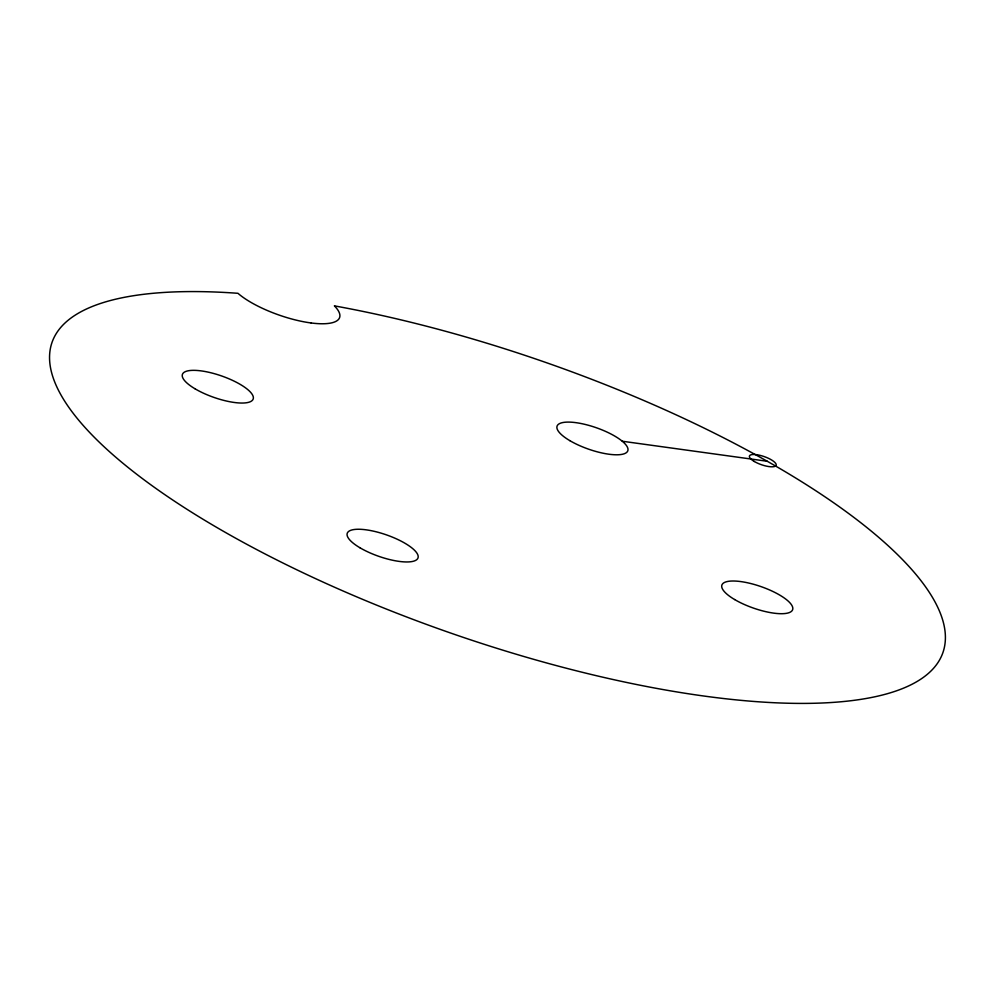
<?xml version="1.0" encoding="UTF-8"?>
<svg xmlns="http://www.w3.org/2000/svg" width="995" height="995" viewBox="0 0 995 995"><rect width="100%" height="100%" fill="white"/><g stroke="black" fill="none" stroke-linecap="round" stroke-linejoin="round"><path stroke-width="1.49" d="M622.273 441.233L767.232 461.257M311.112 322.965A57.772 17.562 19.2 0 0 334.382 305.875A471.667 143.404 19.2 0 1 944.33 647.583A471.667 143.404 19.2 0 1 278.438 560.757A471.667 143.404 19.2 0 1 237.942 293.301A57.772 17.562 19.2 0 0 311.112 322.965M734.646 599.55A37.462 11.393 19.2 0 0 792.343 610.296A37.462 11.393 19.2 0 0 744.77 582.224A37.462 11.393 19.2 0 0 734.646 599.55M360.003 547.797A37.462 11.393 19.2 0 0 417.713 558.543A37.462 11.393 19.2 0 0 370.14 530.472A37.462 11.393 19.2 0 0 360.003 547.797M195.182 388.883A37.462 11.393 19.2 0 0 252.892 399.629A37.462 11.393 19.2 0 0 205.318 371.558A37.462 11.393 19.2 0 0 195.182 388.883M569.824 440.636A37.462 11.393 19.2 0 0 627.522 451.382A37.462 11.393 19.2 0 0 579.948 423.31A37.462 11.393 19.2 0 0 569.824 440.636M754.272 461.469A14.129 4.291 19.2 0 0 776.038 465.523A14.129 4.291 19.2 0 0 758.09 454.939A14.129 4.291 19.2 0 0 754.272 461.469"/></g></svg>
